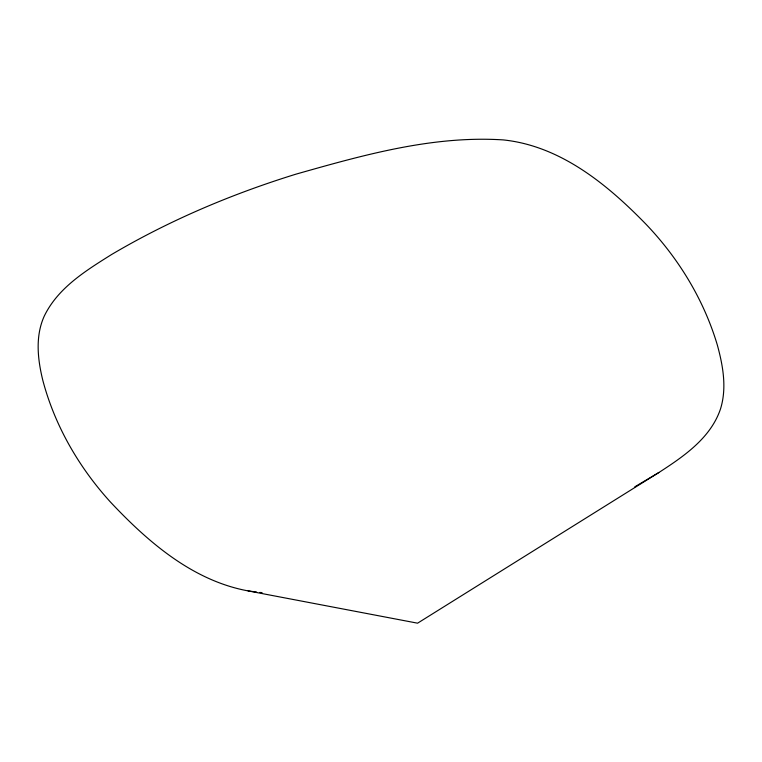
<?xml version="1.0" encoding="UTF-8"?>
<svg xmlns="http://www.w3.org/2000/svg" width="762" height="762" viewBox="0 0 762 762"><rect width="100%" height="100%" fill="white"/><g stroke="black" fill="none" stroke-linecap="round" stroke-linejoin="round"><path stroke-width="1.14" d="M658.997 472.45C683.704 456.409 710.756 438.083 720.547 408.803C727.005 387.896 722.976 365.608 717.328 345.005C703.84 299.714 678.571 258.299 645.986 224.219C607.285 184.433 560.47 145.847 503.206 139.903C432.635 135.369 363.226 155.096 295.97 174.155C231.819 193.996 169.459 220.351 111.585 254.518C85.839 270.672 57.798 287.884 44.186 316.278C35.081 336.518 37.69 359.502 42.834 380.409C54.826 425.834 79.096 467.63 110.652 502.263C148.095 542.087 192.748 580.701 248.107 590.902L417.586 623.183L658.997 472.45L634.784 486.832M259.88 592.455L262.052 592.617M248.107 590.902L256.661 592.074"/></g></svg>
